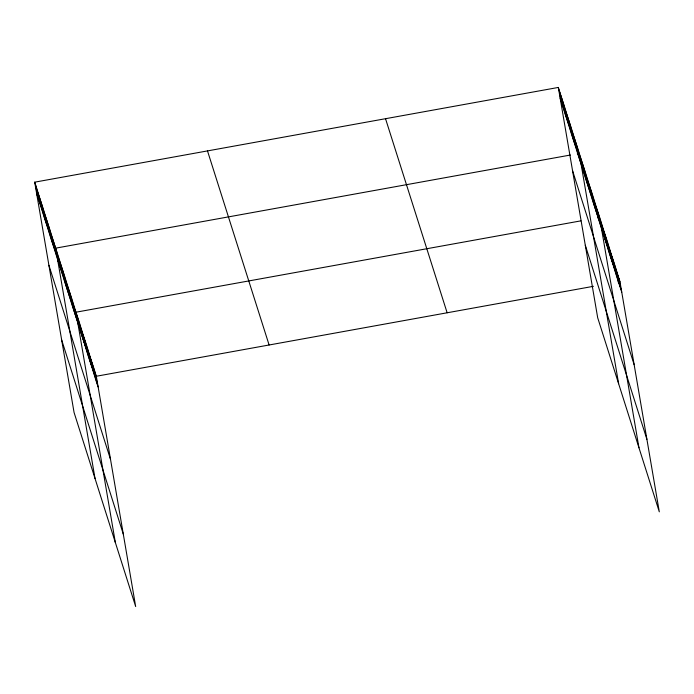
<?xml version="1.0" encoding="UTF-8"?>
<svg xmlns="http://www.w3.org/2000/svg" width="694" height="694" viewBox="0 0 694 694"><rect width="100%" height="100%" fill="white"/><g stroke="black" fill="none" stroke-linecap="round" stroke-linejoin="round"><path stroke-width="1.04" d="M34.7 182.166L96.31 376.252L135.677 606.556L74.067 412.479L34.7 182.166L558.323 87.444L619.933 281.521L659.3 511.834L597.69 317.748L558.323 87.444M570.433 155.022L55.65 248.157L95.017 478.47M577.304 153.782L579.273 153.426L618.64 383.739M580.947 220.848L75.976 312.205L115.343 542.517M597.638 217.829L599.599 217.474L638.966 447.786M96.31 376.252L593.422 286.318M617.972 281.877L619.933 281.521M560.145 98.097L621.755 292.183M572.533 170.585L634.143 364.662M585.302 245.268L646.912 439.345M385.526 118.7L447.136 312.777M207.497 150.91L269.107 344.987M36.522 192.828L98.132 386.905M48.91 265.316L110.52 459.393M61.679 339.991L123.289 534.076M619.048 278.736L620.87 289.398M618.163 275.952L619.985 286.613M617.278 273.167L619.1 283.829M616.393 270.382L618.215 281.044M615.509 267.598L617.33 278.259M614.632 264.813L616.454 275.475M613.748 262.028L615.569 272.69M612.863 259.244L614.684 269.905M611.978 256.459L613.8 267.121M611.093 253.674L612.915 264.336M610.208 250.89L612.03 261.551M609.323 248.105L611.145 258.767M608.438 245.32L610.26 255.982M607.554 242.536L609.375 253.197M606.669 239.751L608.499 250.413M605.793 236.966L607.614 247.628M604.908 234.182L606.73 244.843M604.023 231.397L605.845 242.059M603.138 228.612L604.96 239.274M602.253 225.828L604.075 236.489M601.368 223.043L603.19 233.704M600.484 220.258L602.305 230.92M598.714 214.689L600.536 225.35M597.838 211.904L599.659 222.566M596.953 209.12L598.775 219.781M596.068 206.335L597.89 216.996M595.183 203.55L597.005 214.212M594.298 200.766L596.12 211.427M593.413 197.981L595.235 208.642M592.529 195.196L594.35 205.858M591.644 192.412L593.465 203.073M590.759 189.627L592.581 200.288M589.874 186.842L591.704 197.504M588.998 184.057L590.82 194.719M588.113 181.273L589.935 191.934M587.228 178.488L589.05 189.15M586.343 175.703L588.165 186.365M585.458 172.919L587.28 183.58M584.574 170.134L586.395 180.796M583.689 167.349L585.51 178.011M582.804 164.565L584.626 175.226M581.919 161.78L583.741 172.442M581.043 158.995L582.865 169.657M580.158 156.211L581.98 166.872M578.397 150.676L580.219 161.338M577.529 147.926L579.351 158.588M576.653 145.176L578.475 155.838M575.777 142.426L577.599 153.088M574.91 139.676L576.731 150.338M574.033 136.935L575.855 147.588M573.157 134.185L574.988 144.838M572.29 131.435L574.111 142.088M571.414 128.685L573.235 139.338M570.546 125.935L572.368 136.597M569.67 123.185L571.492 133.847M568.794 120.435L570.615 131.097M567.926 117.685L569.748 128.347M567.05 114.935L568.872 125.597M566.183 112.185L568.004 122.847M565.306 109.435L567.128 120.097M564.43 106.685L566.252 117.347M563.563 103.935L565.384 114.597M562.687 101.185L564.508 111.847M561.819 98.435L563.641 109.097M560.943 95.685L562.765 106.347M560.067 92.935L561.888 103.597M559.199 90.194L561.021 100.847M95.425 373.467L97.247 384.12M94.54 370.683L96.362 381.336M93.655 367.898L95.477 378.551M92.77 365.113L94.592 375.766M91.886 362.329L93.707 372.982M91.001 359.544L92.823 370.197M90.125 356.759L91.946 367.412M89.24 353.975L91.061 364.628M88.355 351.19L90.177 361.843M87.47 348.405L89.292 359.058M86.585 345.621L88.407 356.274M85.7 342.836L87.522 353.489M84.815 340.051L86.637 350.704M83.931 337.267L85.752 347.92M83.046 334.482L84.868 345.135M82.161 331.697L83.983 342.35M81.285 328.913L83.106 339.566M80.4 326.128L82.222 336.781M79.515 323.343L81.337 333.996M78.63 320.559L80.452 331.212M77.745 317.774L79.567 328.427M76.861 314.989L78.682 325.642M75.091 309.42L76.913 320.073M74.206 306.635L76.028 317.288M73.321 303.851L75.152 314.503M72.445 301.066L74.267 311.719M71.56 298.281L73.382 308.934M70.675 295.497L72.497 306.149M69.79 292.712L71.612 303.365M68.906 289.927L70.727 300.589M68.021 287.143L69.842 297.804M67.136 284.358L68.958 295.019M66.251 281.573L68.073 292.235M65.366 278.788L67.188 289.45M64.49 276.004L66.312 286.665M63.605 273.219L65.427 283.881M62.72 270.434L64.542 281.096M61.835 267.65L63.657 278.311M60.951 264.865L62.772 275.527M60.066 262.08L61.887 272.742M59.181 259.296L61.003 269.957M58.296 256.511L60.118 267.173M57.411 253.726L59.233 264.388M56.526 250.942L58.357 261.603M54.774 245.407L56.596 256.069M53.898 242.657L55.72 253.319M53.03 239.907L54.852 250.569M52.154 237.157L53.976 247.819M51.287 234.407L53.108 245.069M50.41 231.657L52.232 242.319M49.534 228.907L51.356 239.569M48.667 226.157L50.489 236.819M47.791 223.407L49.612 234.069M46.923 220.657L48.745 231.319M46.047 217.907L47.869 228.569M45.171 215.166L46.992 225.819M44.303 212.416L46.125 223.069M43.427 209.666L45.249 220.319M42.551 206.916L44.381 217.569M41.683 204.166L43.505 214.828M40.807 201.416L42.629 212.078M39.94 198.666L41.761 209.328M39.064 195.916L40.885 206.578M38.187 193.166L40.009 203.828M37.32 190.416L39.142 201.078M36.444 187.666L38.265 198.328M35.576 184.916L37.398 195.578"/></g></svg>
